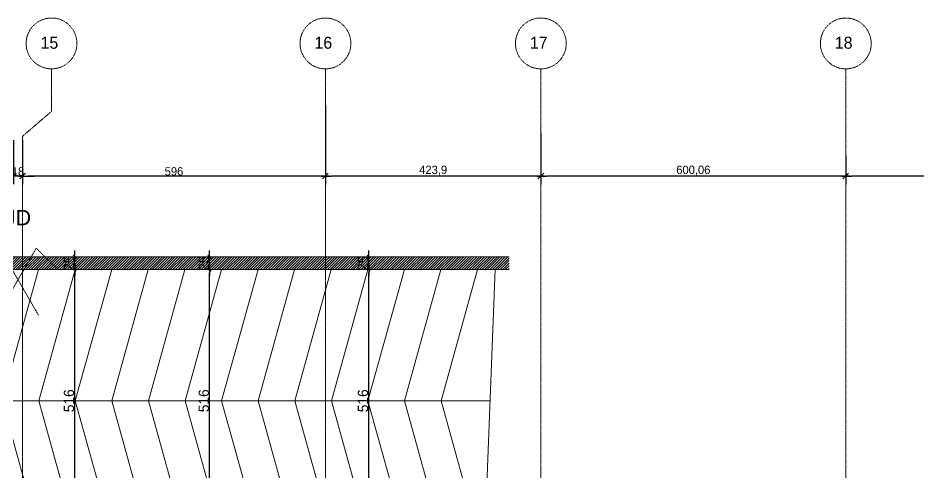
# Model space of a CAD drawing. Header units: millimetres. Extents: x -26249 to 60250, y -21218 to 23336.
# Drawn here: x 17403 to 19176, y -13674 to -12779 of the extents above; entities that cross this region are included whole.
import ezdxf

# ---------------------------------------------------------------- set-up
doc = ezdxf.new("R2010")
doc.units = ezdxf.units.MM
for name, pattern in [('Style de ligne -11', [0.347222, 0.20828, -0.138942]), ('Style de ligne -6', [1.04164, 0.625, -0.20828, 0.06943, -0.13893]), ('VW-01', [0.41656, 0.20828, -0.20828])]:
    doc.linetypes.add(name, pattern=pattern)
for name, color, linetype, lineweight in [('B GÈnÈral_Hatch', 7, 'Continuous', 5), ('B Général', 7, 'Continuous', 5), ('C ANNOTATIONS-cotation', 7, 'Continuous', 5)]:
    doc.layers.add(name, color=color, linetype=linetype, lineweight=lineweight)
doc.styles.add('Arial', font='arial.ttf')
doc.styles.add('Eurostile', font='')
doc.styles.get('Eurostile').set_extended_font_data('Eurostile')
doc.dimstyles.new('100é', dxfattribs={"dimtxt": 20.229601, "dimasz": 6.232178, "dimexe": 10, "dimexo": 25, "dimgap": 1, "dimtad": 1, "dimdec": 1, "dimtxsty": 'Arial', "dimblk": 'VW_SLASH', "dimblk1": 'VW_SLASH', "dimblk2": 'VW_SLASH', "dimcen": 0, "dimdle": 10, "dimazin": 0, "dimtfac": 1, "dimtdec": 1, "dimtix": 1, "dimtmove": 0, "dimatfit": 0, "dimldrblk": 'VW_FILLEDARROW', "dimfxl": 25, "dimfxlon": 1, "dimfrac": 2, "dimtolj": 1, "dimarcsym": 0})
doc.dimstyles.new('Arch', dxfattribs={"dimtxt": 20.229601, "dimasz": 11.224121, "dimexe": 15.875, "dimexo": 7.9375, "dimgap": 7.9375, "dimtad": 1, "dimdec": 1, "dimtxsty": 'Arial', "dimblk": 'VW_SLASH-1', "dimblk1": 'VW_SLASH-1', "dimblk2": 'VW_SLASH-1', "dimcen": 0, "dimdle": 7.9375, "dimazin": 0, "dimtfac": 1, "dimtdec": 1, "dimtix": 1, "dimtmove": 0, "dimatfit": 0, "dimldrblk": 'VW_FILLEDARROW-1', "dimfxl": 1, "dimfrac": 2, "dimtolj": 1, "dimarcsym": 0})

# ---------------------------------------------------------------- blocks, each defined once
blk = doc.blocks.new('Groupe-18-1')
at = {"layer": 'B Général', "color": 7, "linetype": 'Continuous', "lineweight": 5}
for p, q in [((10730.5, 4909.4), (10750.3, 5426.3)), ((9060.2, 4909.4), (9060.2, 5424.9))]:
    blk.add_line(p, q, dxfattribs=at)
at = {"layer": 'B Général', "color": 7, "linetype": 'Continuous', "lineweight": 5, "flags": 128}
for points in [[(9132, 5425.4), (9060.3, 5167.2), (9132, 4908.9)], [(9203.8, 5425.4), (9132.2, 5167.2), (9203.8, 4908.9)], [(9275.8, 5425.4), (9204.2, 5167.2), (9275.8, 4908.9)], [(9347.8, 5425.4), (9276.2, 5167.2), (9347.8, 4908.9)], [(9419.8, 5425.4), (9348.2, 5167.2), (9419.8, 4908.9)], [(9491.8, 5425.4), (9420.2, 5167.2), (9491.8, 4908.9)], [(9563.8, 5425.4), (9492.2, 5167.2), (9563.8, 4908.9)], [(9635.8, 5425.4), (9564.2, 5167.2), (9635.8, 4908.9)], [(9707.8, 5425.4), (9636.2, 5167.2), (9707.8, 4908.9)], [(9779.8, 5425.4), (9708.2, 5167.2), (9779.8, 4908.9)], [(9851.8, 5425.4), (9780.2, 5167.2), (9851.8, 4908.9)], [(9923.8, 5425.4), (9852.2, 5167.2), (9923.8, 4908.9)], [(9995.8, 5425.4), (9924.2, 5167.2), (9995.8, 4908.9)], [(10067.8, 5425.4), (9996.2, 5167.2), (10067.8, 4908.9)], [(10139.8, 5425.4), (10068.2, 5167.2), (10139.8, 4908.9)], [(10211.8, 5425.4), (10140.2, 5167.2), (10211.8, 4908.9)], [(10283.8, 5425.4), (10212.1, 5167.2), (10283.8, 4908.9)], [(10355.8, 5425.4), (10284.1, 5167.2), (10355.8, 4908.9)], [(10427.8, 5425.4), (10356.1, 5167.2), (10427.8, 4908.9)], [(10499.8, 5425.4), (10428.1, 5167.2), (10499.8, 4908.9)], [(10571.8, 5425.4), (10500.1, 5167.2), (10571.8, 4908.9)], [(10643.8, 5425.4), (10572.1, 5167.2), (10643.8, 4908.9)], [(10715.8, 5425.4), (10644.1, 5167.2), (10715.8, 4908.9)]]:
    blk.add_lwpolyline(points, dxfattribs=at)
blk = doc.blocks.new('VW_SLASH')
at = {"color": 0, "linetype": 'ByBlock', "lineweight": -2}
blk.add_line((1.6, 0), (-1, 0), dxfattribs=at)
at = {"color": 0, "linetype": 'Continuous', "lineweight": 20, "flags": 128}
blk.add_lwpolyline([(0.5, 0.5), (-0.5, -0.5)], dxfattribs=at)
blk = doc.blocks.new('*D826')
at = {"layer": 'C ANNOTATIONS-cotation', "color": 0, "linetype": 'Continuous', "lineweight": -2, "transparency": 16777216}
for p, q in [((18092.7, -13242.4), (18092.7, -13236.2)), ((18092.7, -13273.6), (18092.7, -13248.6)), ((18092.7, -13279.9), (18092.7, -13286.1))]:
    blk.add_line(p, q, dxfattribs=at)
at = {"layer": 'Defpoints', "color": 0, "linetype": 'Continuous', "transparency": 16777216}
for p in [(18092.7, -13248.6), (18198.1, -13248.6), (18198.1, -13273.6)]:
    blk.add_point(p, dxfattribs=at)
at = {"layer": 'C ANNOTATIONS-cotation', "color": 0, "linetype": 'Continuous', "lineweight": -2, "transparency": 16777216, "xscale": 6.232177734375, "yscale": 6.232177734375, "zscale": 6.232177734375}
for p, rotation in [((18092.7, -13248.6), 270), ((18092.7, -13273.6), 90)]:
    blk.add_blockref('VW_SLASH', p, dxfattribs=dict(at, rotation=rotation))
at = {"layer": 'C ANNOTATIONS-cotation', "color": 0, "linetype": 'Continuous', "lineweight": 5, "transparency": 16777216, "insert": (18081.5, -13261.1), "char_height": 20.23, "attachment_point": 5, "rotation": 90, "style": 'Eurostile'}
blk.add_mtext('\\A1;25', dxfattribs=at)
blk = doc.blocks.new('VW_FILLEDARROW')
at = {"linetype": 'Continuous', "lineweight": 0}
blk.add_hatch(color=0, dxfattribs=at).paths.add_polyline_path([(-1.6, 0.43), (0, 0), (-1.6, -0.43)])
at = {"color": 0, "linetype": 'Continuous', "lineweight": 5, "flags": 128}
blk.add_lwpolyline([(-1.6, 0.43), (0, 0), (-1.6, -0.43)], close=True, dxfattribs=at)
blk = doc.blocks.new('*D827')
at = {"layer": 'C ANNOTATIONS-cotation', "color": 0, "linetype": 'Continuous', "lineweight": -2, "transparency": 16777216}
blk.add_line((18092.7, -13783.4), (18092.7, -13279.9), dxfattribs=at)
at = {"layer": 'Defpoints', "color": 0, "linetype": 'Continuous', "transparency": 16777216}
for p in [(18092.7, -13273.6), (18198.1, -13273.6), (18221.1, -13789.6)]:
    blk.add_point(p, dxfattribs=at)
at = {"layer": 'C ANNOTATIONS-cotation', "color": 0, "linetype": 'Continuous', "lineweight": -2, "transparency": 16777216, "xscale": 6.232177734375, "yscale": 6.232177734375, "zscale": 6.232177734375}
for p, rotation in [((18092.7, -13273.6), 90), ((18092.7, -13789.6), 270)]:
    blk.add_blockref('VW_SLASH', p, dxfattribs=dict(at, rotation=rotation))
at = {"layer": 'C ANNOTATIONS-cotation', "color": 0, "linetype": 'Continuous', "lineweight": 5, "transparency": 16777216, "insert": (18081.5, -13531.6), "char_height": 20.23, "attachment_point": 5, "rotation": 90, "style": 'Eurostile'}
blk.add_mtext('\\A1;516', dxfattribs=at)
blk = doc.blocks.new('*D830')
at = {"layer": 'C ANNOTATIONS-cotation', "color": 0, "linetype": 'Continuous', "lineweight": -2, "transparency": 16777216}
for p, q in [((17779.3, -13242.4), (17779.3, -13236.2)), ((17779.3, -13273.6), (17779.3, -13248.6)), ((17779.3, -13279.9), (17779.3, -13286.1))]:
    blk.add_line(p, q, dxfattribs=at)
at = {"layer": 'Defpoints', "color": 0, "linetype": 'Continuous', "transparency": 16777216}
for p in [(17779.3, -13248.6), (17913.6, -13248.6), (17913.6, -13273.6)]:
    blk.add_point(p, dxfattribs=at)
at = {"layer": 'C ANNOTATIONS-cotation', "color": 0, "linetype": 'Continuous', "lineweight": -2, "transparency": 16777216, "xscale": 6.232177734375, "yscale": 6.232177734375, "zscale": 6.232177734375}
for p, rotation in [((17779.3, -13248.6), 270), ((17779.3, -13273.6), 90)]:
    blk.add_blockref('VW_SLASH', p, dxfattribs=dict(at, rotation=rotation))
at = {"layer": 'C ANNOTATIONS-cotation', "color": 0, "linetype": 'Continuous', "lineweight": 5, "transparency": 16777216, "insert": (17768.2, -13261.1), "char_height": 20.23, "attachment_point": 5, "rotation": 90, "style": 'Eurostile'}
blk.add_mtext('\\A1;25', dxfattribs=at)
blk = doc.blocks.new('*D831')
at = {"layer": 'C ANNOTATIONS-cotation', "color": 0, "linetype": 'Continuous', "lineweight": -2, "transparency": 16777216}
blk.add_line((17779.3, -13783.4), (17779.3, -13279.9), dxfattribs=at)
at = {"layer": 'Defpoints', "color": 0, "linetype": 'Continuous', "transparency": 16777216}
for p in [(17779.3, -13273.6), (17913.6, -13273.6), (17888.1, -13789.6)]:
    blk.add_point(p, dxfattribs=at)
at = {"layer": 'C ANNOTATIONS-cotation', "color": 0, "linetype": 'Continuous', "lineweight": -2, "transparency": 16777216, "xscale": 6.232177734375, "yscale": 6.232177734375, "zscale": 6.232177734375}
for p, rotation in [((17779.3, -13273.6), 90), ((17779.3, -13789.6), 270)]:
    blk.add_blockref('VW_SLASH', p, dxfattribs=dict(at, rotation=rotation))
at = {"layer": 'C ANNOTATIONS-cotation', "color": 0, "linetype": 'Continuous', "lineweight": 5, "transparency": 16777216, "insert": (17768.2, -13531.6), "char_height": 20.23, "attachment_point": 5, "rotation": 90, "style": 'Eurostile'}
blk.add_mtext('\\A1;516', dxfattribs=at)
blk = doc.blocks.new('*D834')
at = {"layer": 'C ANNOTATIONS-cotation', "color": 0, "linetype": 'Continuous', "lineweight": -2, "transparency": 16777216}
for p, q in [((17514.1, -13242.4), (17514.1, -13236.2)), ((17514.1, -13273.6), (17514.1, -13248.6)), ((17514.1, -13279.9), (17514.1, -13286.1))]:
    blk.add_line(p, q, dxfattribs=at)
at = {"layer": 'Defpoints', "color": 0, "linetype": 'Continuous', "transparency": 16777216}
for p in [(17514.1, -13248.6), (17699.1, -13248.6), (17699.1, -13273.6)]:
    blk.add_point(p, dxfattribs=at)
at = {"layer": 'C ANNOTATIONS-cotation', "color": 0, "linetype": 'Continuous', "lineweight": -2, "transparency": 16777216, "xscale": 6.232177734375, "yscale": 6.232177734375, "zscale": 6.232177734375}
for p, rotation in [((17514.1, -13248.6), 270), ((17514.1, -13273.6), 90)]:
    blk.add_blockref('VW_SLASH', p, dxfattribs=dict(at, rotation=rotation))
at = {"layer": 'C ANNOTATIONS-cotation', "color": 0, "linetype": 'Continuous', "lineweight": 5, "transparency": 16777216, "insert": (17502.9, -13261.1), "char_height": 20.23, "attachment_point": 5, "rotation": 90, "style": 'Eurostile'}
blk.add_mtext('\\A1;25', dxfattribs=at)
blk = doc.blocks.new('*D835')
at = {"layer": 'C ANNOTATIONS-cotation', "color": 0, "linetype": 'Continuous', "lineweight": -2, "transparency": 16777216}
blk.add_line((17514.1, -13783.4), (17514.1, -13279.9), dxfattribs=at)
at = {"layer": 'Defpoints', "color": 0, "linetype": 'Continuous', "transparency": 16777216}
for p in [(17514.1, -13273.6), (17699.1, -13273.6), (17675.6, -13789.6)]:
    blk.add_point(p, dxfattribs=at)
at = {"layer": 'C ANNOTATIONS-cotation', "color": 0, "linetype": 'Continuous', "lineweight": -2, "transparency": 16777216, "xscale": 6.232177734375, "yscale": 6.232177734375, "zscale": 6.232177734375}
for p, rotation in [((17514.1, -13273.6), 90), ((17514.1, -13789.6), 270)]:
    blk.add_blockref('VW_SLASH', p, dxfattribs=dict(at, rotation=rotation))
at = {"layer": 'C ANNOTATIONS-cotation', "color": 0, "linetype": 'Continuous', "lineweight": 5, "transparency": 16777216, "insert": (17502.9, -13531.6), "char_height": 20.23, "attachment_point": 5, "rotation": 90, "style": 'Eurostile'}
blk.add_mtext('\\A1;516', dxfattribs=at)
blk = doc.blocks.new('Groupe-64-1')
at = {"layer": 'B Général', "color": 1, "linetype": 'Style de ligne -11', "lineweight": 5, "flags": 128}
for points in [[(2185.7, 876.8), (2109.7, 1008.4), (2069.7, 968.4)], [(2105.7, 876.8), (2181.7, 1008.4), (2221.7, 968.4)]]:
    blk.add_lwpolyline(points, dxfattribs=at)
at = {"layer": 'B Général', "color": 1, "insert": (2119.8, 1083.6), "char_height": 30.34, "attachment_point": 1, "line_spacing_factor": 0.958078, "style": 'Arial'}
blk.add_mtext('JD', dxfattribs=at)
blk = doc.blocks.new('VW_SLASH-1')
at = {"color": 0, "linetype": 'ByBlock', "lineweight": -2}
blk.add_line((0.71, 0), (-1, 0), dxfattribs=at)
at = {"color": 0, "linetype": 'Continuous', "lineweight": 20, "flags": 128}
blk.add_lwpolyline([(0.5, 0.5), (-0.5, -0.5)], dxfattribs=at)
blk = doc.blocks.new('*D895')
at = {"layer": 'C ANNOTATIONS-cotation', "color": 0, "linetype": 'Continuous', "lineweight": -2, "transparency": 16777216}
for p, q in [((17393.5, -13019.1), (17393.5, -13105.6)), ((17411.5, -13019.1), (17411.5, -13105.6)), ((17382.3, -13089.7), (17371.1, -13089.7)), ((17411.5, -13089.7), (17393.5, -13089.7)), ((17422.8, -13089.7), (17434, -13089.7))]:
    blk.add_line(p, q, dxfattribs=at)
at = {"layer": 'Defpoints', "color": 0, "linetype": 'Continuous', "transparency": 16777216}
for p in [(17393.5, -13011.1), (17411.5, -13011.1), (17393.5, -13089.7)]:
    blk.add_point(p, dxfattribs=at)
at = {"layer": 'C ANNOTATIONS-cotation', "color": 0, "linetype": 'Continuous', "lineweight": -2, "transparency": 16777216, "xscale": 11.22412109375, "yscale": 11.22412109375, "zscale": 11.22412109375}
blk.add_blockref('VW_SLASH-1', (17393.5, -13089.7), dxfattribs=at)
at = {"layer": 'C ANNOTATIONS-cotation', "color": 0, "linetype": 'Continuous', "lineweight": -2, "transparency": 16777216, "xscale": 11.22412109375, "yscale": 11.22412109375, "zscale": 11.22412109375, "rotation": 180}
blk.add_blockref('VW_SLASH-1', (17411.5, -13089.7), dxfattribs=at)
at = {"layer": 'C ANNOTATIONS-cotation', "color": 0, "linetype": 'Continuous', "lineweight": 5, "transparency": 16777216, "insert": (17402.5, -13080.5), "char_height": 16.45, "attachment_point": 5, "style": 'Eurostile'}
blk.add_mtext('\\A1;18', dxfattribs=at)
blk = doc.blocks.new('VW_FILLEDARROW-1')
at = {"linetype": 'Continuous', "lineweight": 0}
blk.add_hatch(color=0, dxfattribs=at).paths.add_polyline_path([(-1.41, 0.38), (0, 0), (-1.41, -0.38)])
at = {"color": 0, "linetype": 'Continuous', "lineweight": 5, "flags": 128}
blk.add_lwpolyline([(-1.41, 0.38), (0, 0), (-1.41, -0.38)], close=True, dxfattribs=at)
blk = doc.blocks.new('*D896')
at = {"layer": 'C ANNOTATIONS-cotation', "color": 0, "linetype": 'Continuous', "lineweight": -2, "transparency": 16777216}
for p, q in [((18007.5, -12950.7), (18007.5, -13105.6)), ((17411.5, -13019.1), (17411.5, -13105.6)), ((17996.3, -13089.7), (17422.8, -13089.7))]:
    blk.add_line(p, q, dxfattribs=at)
at = {"layer": 'Defpoints', "color": 0, "linetype": 'Continuous', "transparency": 16777216}
for p in [(18007.5, -12942.8), (17411.5, -13011.1), (17411.5, -13089.7)]:
    blk.add_point(p, dxfattribs=at)
at = {"layer": 'C ANNOTATIONS-cotation', "color": 0, "linetype": 'Continuous', "lineweight": -2, "transparency": 16777216, "xscale": 11.22412109375, "yscale": 11.22412109375, "zscale": 11.22412109375, "rotation": 180}
blk.add_blockref('VW_SLASH-1', (17411.5, -13089.7), dxfattribs=at)
at = {"layer": 'C ANNOTATIONS-cotation', "color": 0, "linetype": 'Continuous', "lineweight": -2, "transparency": 16777216, "xscale": 11.22412109375, "yscale": 11.22412109375, "zscale": 11.22412109375}
blk.add_blockref('VW_SLASH-1', (18007.5, -13089.7), dxfattribs=at)
at = {"layer": 'C ANNOTATIONS-cotation', "color": 0, "linetype": 'Continuous', "lineweight": 5, "transparency": 16777216, "insert": (17709.5, -13080.5), "char_height": 16.45, "attachment_point": 5, "style": 'Eurostile'}
blk.add_mtext('\\A1;596', dxfattribs=at)
blk = doc.blocks.new('*D897')
at = {"layer": 'C ANNOTATIONS-cotation', "color": 0, "linetype": 'Continuous', "lineweight": -2, "transparency": 16777216}
for p, q in [((18007.5, -12950.7), (18007.5, -13105.6)), ((18431.4, -13004.9), (18431.4, -13105.6)), ((18420.2, -13089.7), (18018.8, -13089.7))]:
    blk.add_line(p, q, dxfattribs=at)
at = {"layer": 'Defpoints', "color": 0, "linetype": 'Continuous', "transparency": 16777216}
for p in [(18007.5, -12942.8), (18431.4, -12997), (18007.5, -13089.7)]:
    blk.add_point(p, dxfattribs=at)
at = {"layer": 'C ANNOTATIONS-cotation', "color": 0, "linetype": 'Continuous', "lineweight": -2, "transparency": 16777216, "xscale": 11.22412109375, "yscale": 11.22412109375, "zscale": 11.22412109375, "rotation": 180}
blk.add_blockref('VW_SLASH-1', (18007.5, -13089.7), dxfattribs=at)
at = {"layer": 'C ANNOTATIONS-cotation', "color": 0, "linetype": 'Continuous', "lineweight": -2, "transparency": 16777216, "xscale": 11.22412109375, "yscale": 11.22412109375, "zscale": 11.22412109375}
blk.add_blockref('VW_SLASH-1', (18431.4, -13089.7), dxfattribs=at)
at = {"layer": 'C ANNOTATIONS-cotation', "color": 0, "linetype": 'Continuous', "lineweight": 5, "transparency": 16777216, "insert": (18219.5, -13078.9), "char_height": 16.45, "attachment_point": 5, "style": 'Eurostile'}
blk.add_mtext('\\A1;423,9', dxfattribs=at)
blk = doc.blocks.new('*D898')
at = {"layer": 'C ANNOTATIONS-cotation', "color": 0, "linetype": 'Continuous', "lineweight": -2, "transparency": 16777216}
for p, q in [((18431.4, -13004.9), (18431.4, -13105.6)), ((19031.5, -13049.1), (19031.5, -13105.6)), ((19020.3, -13089.7), (18442.7, -13089.7))]:
    blk.add_line(p, q, dxfattribs=at)
at = {"layer": 'Defpoints', "color": 0, "linetype": 'Continuous', "transparency": 16777216}
for p in [(18431.4, -12997), (19031.5, -13041.1), (18431.4, -13089.7)]:
    blk.add_point(p, dxfattribs=at)
at = {"layer": 'C ANNOTATIONS-cotation', "color": 0, "linetype": 'Continuous', "lineweight": -2, "transparency": 16777216, "xscale": 11.22412109375, "yscale": 11.22412109375, "zscale": 11.22412109375, "rotation": 180}
blk.add_blockref('VW_SLASH-1', (18431.4, -13089.7), dxfattribs=at)
at = {"layer": 'C ANNOTATIONS-cotation', "color": 0, "linetype": 'Continuous', "lineweight": -2, "transparency": 16777216, "xscale": 11.22412109375, "yscale": 11.22412109375, "zscale": 11.22412109375}
blk.add_blockref('VW_SLASH-1', (19031.5, -13089.7), dxfattribs=at)
at = {"layer": 'C ANNOTATIONS-cotation', "color": 0, "linetype": 'Continuous', "lineweight": 5, "transparency": 16777216, "insert": (18731.5, -13078.9), "char_height": 16.45, "attachment_point": 5, "style": 'Eurostile'}
blk.add_mtext('\\A1;600,06', dxfattribs=at)
blk = doc.blocks.new('*D899')
at = {"layer": 'C ANNOTATIONS-cotation', "color": 0, "linetype": 'Continuous', "lineweight": -2, "transparency": 16777216}
for p, q in [((19541.5, -13009.1), (19541.5, -13105.6)), ((19031.5, -13049.1), (19031.5, -13105.6)), ((19530.3, -13089.7), (19042.7, -13089.7))]:
    blk.add_line(p, q, dxfattribs=at)
at = {"layer": 'Defpoints', "color": 0, "linetype": 'Continuous', "transparency": 16777216}
for p in [(19541.5, -13001.1), (19031.5, -13041.1), (19031.5, -13089.7)]:
    blk.add_point(p, dxfattribs=at)
at = {"layer": 'C ANNOTATIONS-cotation', "color": 0, "linetype": 'Continuous', "lineweight": -2, "transparency": 16777216, "xscale": 11.22412109375, "yscale": 11.22412109375, "zscale": 11.22412109375, "rotation": 180}
blk.add_blockref('VW_SLASH-1', (19031.5, -13089.7), dxfattribs=at)
at = {"layer": 'C ANNOTATIONS-cotation', "color": 0, "linetype": 'Continuous', "lineweight": -2, "transparency": 16777216, "xscale": 11.22412109375, "yscale": 11.22412109375, "zscale": 11.22412109375}
blk.add_blockref('VW_SLASH-1', (19541.5, -13089.7), dxfattribs=at)
at = {"layer": 'C ANNOTATIONS-cotation', "color": 0, "linetype": 'Continuous', "lineweight": 5, "transparency": 16777216, "insert": (19286.5, -13080.5), "char_height": 16.45, "attachment_point": 5, "style": 'Eurostile'}
blk.add_mtext('\\A1;510', dxfattribs=at)

msp = doc.modelspace()

# ---------------------------------------------------------------- hatches: boundary and pattern name
at = {"layer": 'B GÈnÈral_Hatch', "linetype": 'Continuous', "lineweight": 5}
h = msp.add_hatch(dxfattribs=at)
h.set_pattern_fill('50_BETON', style=0, pattern_type=2)
h.set_pattern_definition([(45, (7591.0607, -18699.019), (2.4253472, -2.6458333), [])])
h.paths.add_polyline_path([(14317.546, -13248.63), (14317.546, -13273.63), (18369.061, -13273.63), (18369.061, -13248.63)])

# ---------------------------------------------------------------- linework, layer by layer
at = {"layer": 'B Général', "color": 1, "linetype": 'Style de ligne -6', "lineweight": 13, "true_color": 0xff0000}
for p, q in [((18007.545, -15413.63), (18007.545, -12878.63)), ((18431.448, -15413.63), (18431.448, -12878.63)), ((19031.506, -15413.63), (19031.506, -12878.63))]:
    msp.add_line(p, q, dxfattribs=at)
at = {"layer": 'B Général', "color": 7, "linetype": 'Continuous', "lineweight": 18}
for p, q in [((14317.546, -13248.63), (18369.061, -13248.63)), ((14317.546, -13273.63), (18369.061, -13273.63))]:
    msp.add_line(p, q, dxfattribs=at)
at = {"layer": 'B Général', "color": 7, "linetype": 'Continuous', "lineweight": 5}
for p, q in [((14317.546, -13248.63), (18369.061, -13248.63)), ((14317.546, -13273.63), (18369.061, -13273.63))]:
    msp.add_line(p, q, dxfattribs=at)
at = {"layer": 'B Général', "color": 140, "linetype": 'Continuous', "lineweight": 5, "true_color": 0x02abea}
msp.add_line((18331.416, -13531.63), (16651.617, -13531.63), dxfattribs=at)
at = {"layer": 'B Général', "color": 1, "linetype": 'Style de ligne -6', "lineweight": 13, "true_color": 0xff0000, "flags": 128}
msp.add_lwpolyline([(17468.47, -12878.63), (17468.47, -12962.13), (17411.545, -13011.13), (17411.545, -15613.63)], dxfattribs=at)
at = {"layer": 'B Général', "color": 1, "linetype": 'VW-01', "lineweight": 13, "true_color": 0xff0000}
for centre in [(17468.47, -12828.63), (18007.545, -12828.63), (18431.448, -12828.63), (19031.506, -12828.63)]:
    msp.add_circle(centre, 50, dxfattribs=at)

# ---------------------------------------------------------------- block references
at = {"layer": 'B Général', "color": 7}
for name, p in [('Groupe-64-1', (15256.873, -14239.7)), ('Groupe-18-1', (7591.061, -18699.019))]:
    msp.add_blockref(name, p, dxfattribs=at)

# ---------------------------------------------------------------- texts
at = {"layer": 'B Général', "color": 7, "char_height": 23.4956, "attachment_point": 1, "line_spacing_factor": 0.895453, "style": 'Eurostile'}
for s, insert in [('15', (17446.817, -12815.542)), ('16', (17985.893, -12815.542)), ('17', (18409.796, -12815.542)), ('18', (19009.854, -12815.542))]:
    msp.add_mtext(s, dxfattribs=dict(at, insert=insert))

# ---------------------------------------------------------------- dimensions: what is measured, and where the dimension line sits
at = {"layer": 'C ANNOTATIONS-cotation', "color": 7, "linetype": 'Continuous', "lineweight": 5}
for base, p1, p2, picture, middle in [((17411.545, -13089.7), (18007.545, -12942.799), (17411.545, -13011.13), '*D896', (17709.545, -13080.477)), ((18007.545, -13089.7), (18431.448, -12997.011), (18007.545, -12942.799), '*D897', (18219.497, -13078.911)), ((17393.545, -13089.7), (17411.545, -13011.13), (17393.545, -13011.13), '*D895', (17402.545, -13080.477)), ((18431.448, -13089.7), (19031.506, -13041.13), (18431.448, -12997.011), '*D898', (18731.477, -13078.911)), ((19031.506, -13089.7), (19541.506, -13001.13), (19031.506, -13041.13), '*D899', (19286.506, -13080.477))]:
    dim = msp.add_linear_dim(base=base, p1=p1, p2=p2, dimstyle='Arch', override={"dimtxt": 16.446886, "dimgap": 1, "dimdec": 2, "dimpost": '<>', "dimtxsty": 'Eurostile', "dimtmove": 2}, dxfattribs=at)
    dim.commit()
    dim.dimension.update_dxf_attribs({"geometry": picture, "text_midpoint": middle})
for base, p1, p2, picture, middle in [((17514.061, -13248.63), (17699.061, -13273.63), (17699.061, -13248.63), '*D834', (17502.946, -13261.13)), ((17779.267, -13248.63), (17913.561, -13273.63), (17913.561, -13248.63), '*D830', (17768.152, -13261.13)), ((18092.661, -13248.63), (18198.061, -13273.63), (18198.061, -13248.63), '*D826', (18081.546, -13261.13)), ((17514.061, -13273.63), (17675.561, -13789.63), (17699.061, -13273.63), '*D835', (17502.946, -13531.63)), ((17779.267, -13273.63), (17888.061, -13789.63), (17913.561, -13273.63), '*D831', (17768.152, -13531.63)), ((18092.661, -13273.63), (18221.061, -13789.63), (18198.061, -13273.63), '*D827', (18081.546, -13531.63))]:
    dim = msp.add_linear_dim(base=base, p1=p1, p2=p2, angle=270, dimstyle='100é', override={"dimdec": 0, "dimpost": '<>', "dimtxsty": 'Eurostile', "dimse1": 1, "dimse2": 1, "dimtmove": 2}, dxfattribs=at)
    dim.commit()
    dim.dimension.update_dxf_attribs({"geometry": picture, "text_midpoint": middle})

doc.saveas('drawing.dxf')
